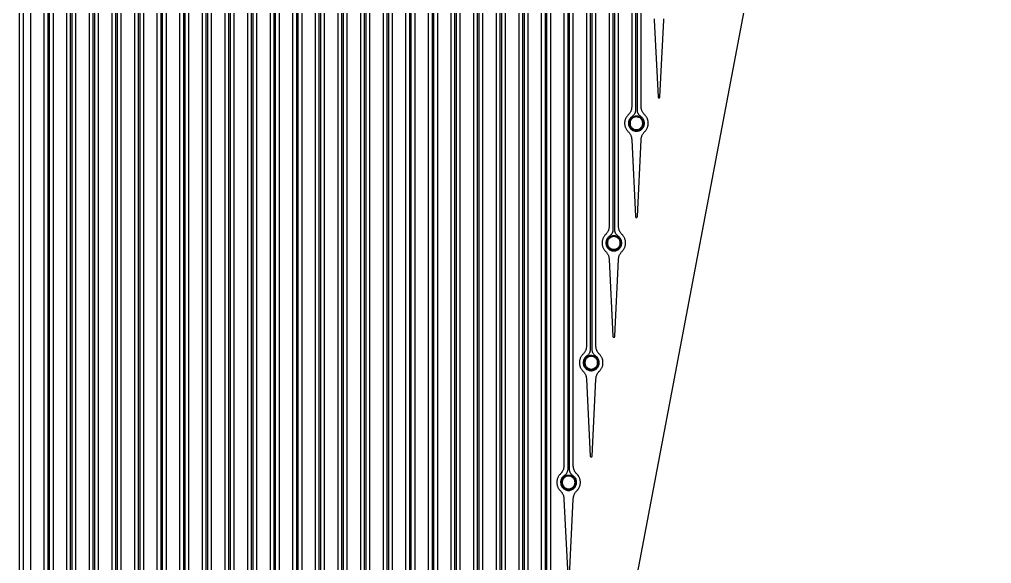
# Model space of a CAD drawing. Header units: metres. Extents: x -1805 to 1655, y -683 to 39617.
# Drawn here: x -2 to 1030, y 2771 to 3348 of the extents above; entities that cross this region are included whole.
import ezdxf

# ---------------------------------------------------------------- set-up
doc = ezdxf.new("R2010")
doc.units = ezdxf.units.M
for name, color, linetype in [('Etching', 5, 'CONTINUOUS'), ('Metal', 4, 'CONTINUOUS'), ('pad_etching', 1, 'CONTINUOUS'), ('PEDOT_SIROF', 6, 'CONTINUOUS')]:
    doc.layers.add(name, color=color, linetype=linetype)

msp = doc.modelspace()

# ---------------------------------------------------------------- linework, layer by layer
at = {"layer": 'Etching'}
for points in [[(1030, 11433.1), (860.1, 9457.2), (860.1, 9457), (858.3, 9436.5), (858, 9436.5), (858, 3836.5), (35.3, -497.7)], [(24, 9134.2), (24, -45.8)], [(34, -45.8), (34, 9134.2)], [(48, 9134.2), (48, 81.1)], [(58, 81.1), (58, 9134.2)], [(72, 9134.2), (72, 208.1)], [(82, 208.1), (82, 9134.2)], [(96, 9134.2), (96, 335.1)], [(106, 335.1), (106, 9134.2)], [(120, 9134.2), (120, 462.1)], [(130, 462.1), (130, 9134.2)], [(144, 9134.2), (144, 589.1)], [(154, 589.1), (154, 9134.2)], [(168, 9134.2), (168, 716.1)], [(178, 716.1), (178, 9134.2)], [(192, 9134.2), (192, 843)], [(202, 843), (202, 9134.2)], [(216, 9134.2), (216, 970)], [(226, 970), (226, 9134.2)], [(240, 9134.2), (240, 1097)], [(250, 1097), (250, 9134.2)], [(264, 9134.2), (264, 1224)], [(274, 1224), (274, 9134.2)], [(288, 9134.2), (288, 1351)], [(298, 1351), (298, 9134.2)], [(312, 9134.2), (312, 1478)], [(322, 1478), (322, 9134.2)], [(336, 9134.2), (336, 1604.9)], [(346, 1604.9), (346, 9134.2)], [(360, 9134.2), (360, 1731.9)], [(370, 1731.9), (370, 9134.2)], [(384, 9134.2), (384, 1858.9)], [(394, 1858.9), (394, 9134.2)], [(408, 9134.2), (408, 1985.9)], [(418, 1985.9), (418, 9134.2)], [(432, 9134.2), (432, 2112.9)], [(442, 2112.9), (442, 9134.2)], [(456, 9134.2), (456, 2239.9)], [(466, 2239.9), (466, 9134.2)], [(480, 9134.2), (480, 2366.8)], [(490, 2366.8), (490, 9134.2)], [(504, 9134.2), (504, 2493.8)], [(514, 2493.8), (514, 9134.2)], [(528, 9134.2), (528, 2620.8)], [(538, 2620.8), (538, 9134.2)], [(552, 9134.2), (552, 2747.8)], [(562, 2747.8), (562, 9134.2)], [(576, 9134.2), (576, 2874.8), (576, 2874.1), (575.9, 2873.5), (575.8, 2872.9), (575.7, 2872.2), (575.6, 2871.6), (575.4, 2871), (575.2, 2870.4), (574.9, 2869.8), (574.6, 2869.2), (574.3, 2868.7), (574, 2868.1), (573.6, 2867.6), (573.2, 2867.1), (572.8, 2866.6), (572.3, 2866.1), (571.9, 2865.7), (571.4, 2865.2), (571, 2864.7), (570.7, 2864.2), (570.3, 2863.6), (570, 2863.1), (569.7, 2862.5), (569.4, 2861.9), (569.2, 2861.3), (569, 2860.7), (568.8, 2860), (568.7, 2859.4), (568.6, 2858.8), (568.5, 2858.1), (568.5, 2857.5), (568.5, 2856.8), (568.5, 2856.2), (568.6, 2855.5), (568.7, 2854.9), (568.8, 2854.3), (569, 2853.6), (569.2, 2853), (569.4, 2852.4), (569.7, 2851.8), (570, 2851.2), (570.3, 2850.7), (570.7, 2850.1), (571, 2849.6), (571.4, 2849.1), (571.9, 2848.6), (572.3, 2848.1), (572.8, 2847.7), (573.2, 2847.2), (573.6, 2846.7), (574, 2846.2), (574.3, 2845.6), (574.6, 2845.1), (574.9, 2844.5), (575.2, 2843.9), (575.4, 2843.3), (575.6, 2842.7), (575.7, 2842.1), (575.8, 2841.4), (575.9, 2840.8), (576, 2840.1), (576, 2839.5), (580, 2758.1)], [(582, 2758.1), (586, 2839.5), (586, 2840.1), (586.1, 2840.8), (586.2, 2841.4), (586.3, 2842.1), (586.4, 2842.7), (586.6, 2843.3), (586.8, 2843.9), (587.1, 2844.5), (587.4, 2845.1), (587.7, 2845.6), (588, 2846.2), (588.4, 2846.7), (588.8, 2847.2), (589.2, 2847.7), (589.7, 2848.1), (590.1, 2848.6), (590.6, 2849.1), (591, 2849.6), (591.3, 2850.1), (591.7, 2850.7), (592, 2851.2), (592.3, 2851.8), (592.6, 2852.4), (592.8, 2853), (593, 2853.6), (593.2, 2854.3), (593.3, 2854.9), (593.4, 2855.5), (593.5, 2856.2), (593.5, 2856.8), (593.5, 2857.5), (593.5, 2858.1), (593.4, 2858.8), (593.3, 2859.4), (593.2, 2860), (593, 2860.7), (592.8, 2861.3), (592.6, 2861.9), (592.3, 2862.5), (592, 2863.1), (591.7, 2863.6), (591.3, 2864.2), (591, 2864.7), (590.6, 2865.2), (590.1, 2865.7), (589.7, 2866.1), (589.2, 2866.6), (588.8, 2867.1), (588.4, 2867.6), (588, 2868.1), (587.7, 2868.7), (587.4, 2869.2), (587.1, 2869.8), (586.8, 2870.4), (586.6, 2871), (586.4, 2871.6), (586.3, 2872.2), (586.2, 2872.9), (586.1, 2873.5), (586, 2874.1), (586, 2874.8), (586, 9134.2)], [(600, 9134.2), (600, 3001.8), (600, 3001.1), (599.9, 3000.5), (599.8, 2999.8), (599.7, 2999.2), (599.6, 2998.6), (599.4, 2998), (599.2, 2997.4), (598.9, 2996.8), (598.6, 2996.2), (598.3, 2995.6), (598, 2995.1), (597.6, 2994.6), (597.2, 2994.1), (596.8, 2993.6), (596.3, 2993.1), (595.9, 2992.7), (595.4, 2992.2), (595, 2991.7), (594.7, 2991.1), (594.3, 2990.6), (594, 2990), (593.7, 2989.5), (593.4, 2988.9), (593.2, 2988.3), (593, 2987.6), (592.8, 2987), (592.7, 2986.4), (592.6, 2985.7), (592.5, 2985.1), (592.5, 2984.5), (592.5, 2983.8), (592.5, 2983.2), (592.6, 2982.5), (592.7, 2981.9), (592.8, 2981.2), (593, 2980.6), (593.2, 2980), (593.4, 2979.4), (593.7, 2978.8), (594, 2978.2), (594.3, 2977.7), (594.7, 2977.1), (595, 2976.6), (595.4, 2976.1), (595.9, 2975.6), (596.3, 2975.1), (596.8, 2974.7), (597.2, 2974.2), (597.6, 2973.7), (598, 2973.2), (598.3, 2972.6), (598.6, 2972.1), (598.9, 2971.5), (599.2, 2970.9), (599.4, 2970.3), (599.6, 2969.7), (599.7, 2969), (599.8, 2968.4), (599.9, 2967.8), (600, 2967.1), (600, 2966.5), (604, 2885.1), (604, 2885), (604, 2884.8), (604.1, 2884.7), (604.2, 2884.6), (604.2, 2884.5), (604.3, 2884.4), (604.4, 2884.3), (604.5, 2884.3), (604.6, 2884.2), (604.7, 2884.2), (604.9, 2884.1), (605, 2884.1), (605.1, 2884.1), (605.3, 2884.2), (605.4, 2884.2), (605.5, 2884.3), (605.6, 2884.3), (605.7, 2884.4), (605.8, 2884.5), (605.8, 2884.6), (605.9, 2884.7), (606, 2884.8), (606, 2885), (606, 2885.1), (610, 2966.5), (610, 2967.1), (610.1, 2967.8), (610.2, 2968.4), (610.3, 2969), (610.4, 2969.7), (610.6, 2970.3), (610.8, 2970.9), (611.1, 2971.5), (611.4, 2972.1), (611.7, 2972.6), (612, 2973.2), (612.4, 2973.7), (612.8, 2974.2), (613.2, 2974.7), (613.7, 2975.1), (614.1, 2975.6), (614.6, 2976.1), (615, 2976.6), (615.3, 2977.1), (615.7, 2977.7), (616, 2978.2), (616.3, 2978.8), (616.6, 2979.4), (616.8, 2980), (617, 2980.6), (617.2, 2981.2), (617.3, 2981.9), (617.4, 2982.5), (617.5, 2983.2), (617.5, 2983.8), (617.5, 2984.5), (617.5, 2985.1), (617.4, 2985.7), (617.3, 2986.4), (617.2, 2987), (617, 2987.6), (616.8, 2988.3), (616.6, 2988.9), (616.3, 2989.5), (616, 2990), (615.7, 2990.6), (615.3, 2991.1), (615, 2991.7), (614.6, 2992.2), (614.1, 2992.7), (613.7, 2993.1), (613.2, 2993.6), (612.8, 2994.1), (612.4, 2994.6), (612, 2995.1), (611.7, 2995.6), (611.4, 2996.2), (611.1, 2996.8), (610.8, 2997.4), (610.6, 2998), (610.4, 2998.6), (610.3, 2999.2), (610.2, 2999.8), (610.1, 3000.5), (610, 3001.1), (610, 3001.8), (610, 9134.2)], [(624, 9134.2), (624, 3128.8), (624, 3128.1), (623.9, 3127.5), (623.8, 3126.8), (623.7, 3126.2), (623.6, 3125.6), (623.4, 3125), (623.2, 3124.4), (622.9, 3123.8), (622.6, 3123.2), (622.3, 3122.6), (622, 3122.1), (621.6, 3121.6), (621.2, 3121.1), (620.8, 3120.6), (620.3, 3120.1), (619.9, 3119.7), (619.4, 3119.2), (619, 3118.7), (618.7, 3118.1), (618.3, 3117.6), (618, 3117), (617.7, 3116.4), (617.4, 3115.9), (617.2, 3115.2), (617, 3114.6), (616.8, 3114), (616.7, 3113.4), (616.6, 3112.7), (616.5, 3112.1), (616.5, 3111.4), (616.5, 3110.8), (616.5, 3110.1), (616.6, 3109.5), (616.7, 3108.9), (616.8, 3108.2), (617, 3107.6), (617.2, 3107), (617.4, 3106.4), (617.7, 3105.8), (618, 3105.2), (618.3, 3104.6), (618.7, 3104.1), (619, 3103.6), (619.4, 3103.1), (619.9, 3102.6), (620.3, 3102.1), (620.8, 3101.7), (621.2, 3101.2), (621.6, 3100.7), (622, 3100.1), (622.3, 3099.6), (622.6, 3099), (622.9, 3098.5), (623.2, 3097.9), (623.4, 3097.3), (623.6, 3096.6), (623.7, 3096), (623.8, 3095.4), (623.9, 3094.8), (624, 3094.1), (624, 3093.5), (628, 3012.1), (628, 3011.9), (628, 3011.8), (628.1, 3011.7), (628.2, 3011.6), (628.2, 3011.5), (628.3, 3011.4), (628.4, 3011.3), (628.5, 3011.2), (628.6, 3011.2), (628.7, 3011.1), (628.9, 3011.1), (629, 3011.1), (629.1, 3011.1), (629.3, 3011.1), (629.4, 3011.2), (629.5, 3011.2), (629.6, 3011.3), (629.7, 3011.4), (629.8, 3011.5), (629.8, 3011.6), (629.9, 3011.7), (630, 3011.8), (630, 3011.9), (630, 3012.1), (634, 3093.5), (634, 3094.1), (634.1, 3094.8), (634.2, 3095.4), (634.3, 3096), (634.4, 3096.6), (634.6, 3097.3), (634.8, 3097.9), (635.1, 3098.5), (635.4, 3099), (635.7, 3099.6), (636, 3100.1), (636.4, 3100.7), (636.8, 3101.2), (637.2, 3101.7), (637.7, 3102.1), (638.1, 3102.6), (638.6, 3103.1), (639, 3103.6), (639.3, 3104.1), (639.7, 3104.6), (640, 3105.2), (640.3, 3105.8), (640.6, 3106.4), (640.8, 3107), (641, 3107.6), (641.2, 3108.2), (641.3, 3108.9), (641.4, 3109.5), (641.5, 3110.1), (641.5, 3110.8), (641.5, 3111.4), (641.5, 3112.1), (641.4, 3112.7), (641.3, 3113.4), (641.2, 3114), (641, 3114.6), (640.8, 3115.2), (640.6, 3115.9), (640.3, 3116.4), (640, 3117), (639.7, 3117.6), (639.3, 3118.1), (639, 3118.7), (638.6, 3119.2), (638.1, 3119.7), (637.7, 3120.1), (637.2, 3120.6), (636.8, 3121.1), (636.4, 3121.6), (636, 3122.1), (635.7, 3122.6), (635.4, 3123.2), (635.1, 3123.8), (634.8, 3124.4), (634.6, 3125), (634.4, 3125.6), (634.3, 3126.2), (634.2, 3126.8), (634.1, 3127.5), (634, 3128.1), (634, 3128.8), (634, 9134.2)], [(648, 9134.2), (648, 3255.7), (648, 3255.1), (647.9, 3254.5), (647.8, 3253.8), (647.7, 3253.2), (647.6, 3252.6), (647.4, 3251.9), (647.2, 3251.3), (646.9, 3250.7), (646.6, 3250.2), (646.3, 3249.6), (646, 3249.1), (645.6, 3248.5), (645.2, 3248), (644.8, 3247.6), (644.3, 3247.1), (643.9, 3246.6), (643.4, 3246.1), (643, 3245.6), (642.7, 3245.1), (642.3, 3244.6), (642, 3244), (641.7, 3243.4), (641.4, 3242.8), (641.2, 3242.2), (641, 3241.6), (640.8, 3241), (640.7, 3240.4), (640.6, 3239.7), (640.5, 3239.1), (640.5, 3238.4), (640.5, 3237.8), (640.5, 3237.1), (640.6, 3236.5), (640.7, 3235.8), (640.8, 3235.2), (641, 3234.6), (641.2, 3234), (641.4, 3233.4), (641.7, 3232.8), (642, 3232.2), (642.3, 3231.6), (642.7, 3231.1), (643, 3230.5), (643.4, 3230), (643.9, 3229.6), (644.3, 3229.1), (644.8, 3228.6), (645.2, 3228.2), (645.6, 3227.6), (646, 3227.1), (646.3, 3226.6), (646.6, 3226), (646.9, 3225.4), (647.2, 3224.9), (647.4, 3224.2), (647.6, 3223.6), (647.7, 3223), (647.8, 3222.4), (647.9, 3221.7), (648, 3221.1), (648, 3220.5), (652, 3139), (652, 3138.9), (652, 3138.8), (652.1, 3138.7), (652.2, 3138.6), (652.2, 3138.5), (652.3, 3138.4), (652.4, 3138.3), (652.5, 3138.2), (652.6, 3138.2), (652.7, 3138.1), (652.9, 3138.1), (653, 3138.1), (653.1, 3138.1), (653.3, 3138.1), (653.4, 3138.2), (653.5, 3138.2), (653.6, 3138.3), (653.7, 3138.4), (653.8, 3138.5), (653.8, 3138.6), (653.9, 3138.7), (654, 3138.8), (654, 3138.9), (654, 3139), (658, 3220.5), (658, 3221.1), (658.1, 3221.7), (658.2, 3222.4), (658.3, 3223), (658.4, 3223.6), (658.6, 3224.2), (658.8, 3224.9), (659.1, 3225.4), (659.4, 3226), (659.7, 3226.6), (660, 3227.1), (660.4, 3227.6), (660.8, 3228.2), (661.2, 3228.6), (661.7, 3229.1), (662.1, 3229.6), (662.6, 3230), (663, 3230.5), (663.3, 3231.1), (663.7, 3231.6), (664, 3232.2), (664.3, 3232.8), (664.6, 3233.4), (664.8, 3234), (665, 3234.6), (665.2, 3235.2), (665.3, 3235.8), (665.4, 3236.5), (665.5, 3237.1), (665.5, 3237.8), (665.5, 3238.4), (665.5, 3239.1), (665.4, 3239.7), (665.3, 3240.4), (665.2, 3241), (665, 3241.6), (664.8, 3242.2), (664.6, 3242.8), (664.3, 3243.4), (664, 3244), (663.7, 3244.6), (663.3, 3245.1), (663, 3245.6), (662.6, 3246.1), (662.1, 3246.6), (661.7, 3247.1), (661.2, 3247.6), (660.8, 3248), (660.4, 3248.5), (660, 3249.1), (659.7, 3249.6), (659.4, 3250.2), (659.1, 3250.7), (658.8, 3251.3), (658.6, 3251.9), (658.4, 3252.6), (658.3, 3253.2), (658.2, 3253.8), (658.1, 3254.5), (658, 3255.1), (658, 3255.7), (658, 9134.2)], [(10, -202.7), (10, 4155.7)], [(671.9, 3348.7), (672, 3348.1), (672, 3347.4), (676, 3266), (676, 3265.9), (676, 3265.8), (676.1, 3265.7), (676.2, 3265.6), (676.2, 3265.4), (676.3, 3265.4), (676.4, 3265.3), (676.5, 3265.2), (676.6, 3265.2), (676.7, 3265.1), (676.9, 3265.1), (677, 3265.1), (677.1, 3265.1), (677.3, 3265.1), (677.4, 3265.2), (677.5, 3265.2), (677.6, 3265.3), (677.7, 3265.4), (677.8, 3265.4), (677.8, 3265.6), (677.9, 3265.7), (678, 3265.8), (678, 3265.9), (678, 3266), (682, 3347.4), (682, 3348.1), (682.1, 3348.7)]]:
    msp.add_lwpolyline(points, dxfattribs=at)
at = {"layer": 'Metal'}
for points in [[(30, -49.7), (30, 9436.5), (28, 9436.5), (28, 9436.5), (28, -49.7)], [(54, 77.3), (54, 9436.5), (52, 9436.5), (52, 9436.5), (52, 77.3)], [(78, 204.3), (78, 9436.5), (76, 9436.5), (76, 9436.5), (76, 204.3)], [(102, 331.3), (102, 9436.5), (100, 9436.5), (100, 9436.5), (100, 331.3)], [(126, 458.3), (126, 9436.5), (124, 9436.5), (124, 9436.5), (124, 458.3)], [(150, 585.3), (150, 9436.5), (148, 9436.5), (148, 9436.5), (148, 585.3)], [(174, 712.2), (174, 9436.5), (172, 9436.5), (172, 9436.5), (172, 712.2)], [(198, 839.2), (198, 9436.5), (196, 9436.5), (196, 9436.5), (196, 839.2)], [(222, 966.2), (222, 9436.5), (220, 9436.5), (220, 9436.5), (220, 966.2)], [(246, 1093.2), (246, 9436.5), (244, 9436.5), (244, 9436.5), (244, 1093.2)], [(270, 1220.2), (270, 9436.5), (268, 9436.5), (268, 9436.5), (268, 1220.2)], [(294, 1347.2), (294, 9436.5), (292, 9436.5), (292, 9436.5), (292, 1347.2)], [(318, 1474.1), (318, 9436.5), (316, 9436.5), (316, 9436.5), (316, 1474.1)], [(342, 1601.1), (342, 9436.5), (340, 9436.5), (340, 9436.5), (340, 1601.1)], [(366, 1728.1), (366, 9436.5), (364, 9436.5), (364, 9436.5), (364, 1728.1)], [(390, 1855.1), (390, 9436.5), (388, 9436.5), (388, 9436.5), (388, 1855.1)], [(414, 1982.1), (414, 9436.5), (412, 9436.5), (412, 9436.5), (412, 1982.1)], [(438, 2109.1), (438, 9436.5), (436, 9436.5), (436, 9436.5), (436, 2109.1)], [(462, 2236.1), (462, 9436.5), (460, 9436.5), (460, 9436.5), (460, 2236.1)], [(486, 2363), (486, 9436.5), (484, 9436.5), (484, 9436.5), (484, 2363)], [(510, 2490), (510, 9436.5), (508, 9436.5), (508, 9436.5), (508, 2490)], [(534, 2617), (534, 9436.5), (532, 9436.5), (532, 9436.5), (532, 2617)], [(558, 2744), (558, 9436.5), (556, 9436.5), (556, 9436.5), (556, 2744)], [(580, 9436.5), (580, 2871), (580, 2870.4), (579.9, 2869.9), (579.8, 2869.4), (579.7, 2868.9), (579.6, 2868.4), (579.4, 2867.9), (579.2, 2867.4), (578.9, 2866.9), (578.6, 2866.5), (578.3, 2866.1), (578, 2865.6), (577.6, 2865.3), (577.2, 2864.9), (576.8, 2864.6), (576.4, 2864.3), (575.7, 2863.8), (575, 2863.2), (574.5, 2862.6), (573.9, 2861.9), (573.5, 2861.2), (573.1, 2860.4), (572.9, 2859.6), (572.7, 2858.7), (572.5, 2857.9), (572.5, 2857), (572.6, 2856.2), (572.7, 2855.3), (572.9, 2854.5), (573.2, 2853.7), (573.6, 2853), (574.1, 2852.2), (574.6, 2851.6), (575.2, 2850.9), (575.8, 2850.4), (576.5, 2849.9), (577.3, 2849.5), (578.1, 2849.2), (578.9, 2848.9), (579.7, 2848.7), (580.6, 2848.7), (581.4, 2848.7), (582.3, 2848.7), (583.1, 2848.9), (583.9, 2849.2), (584.7, 2849.5), (585.5, 2849.9), (586.2, 2850.4), (586.8, 2850.9), (587.4, 2851.6), (587.9, 2852.2), (588.4, 2853), (588.8, 2853.7), (589.1, 2854.5), (589.3, 2855.3), (589.4, 2856.2), (589.5, 2857), (589.5, 2857.9), (589.3, 2858.7), (589.1, 2859.6), (588.9, 2860.4), (588.5, 2861.2), (588.1, 2861.9), (587.5, 2862.6), (587, 2863.2), (586.3, 2863.8), (585.6, 2864.3), (585.2, 2864.6), (584.8, 2864.9), (584.4, 2865.3), (584, 2865.6), (583.7, 2866.1), (583.4, 2866.5), (583.1, 2866.9), (582.8, 2867.4), (582.6, 2867.9), (582.4, 2868.4), (582.3, 2868.9), (582.2, 2869.4), (582.1, 2869.9), (582, 2870.4), (582, 2871), (582, 9436.5)], [(604, 9436.5), (604, 2998), (604, 2997.4), (603.9, 2996.9), (603.8, 2996.4), (603.7, 2995.9), (603.6, 2995.4), (603.4, 2994.9), (603.2, 2994.4), (602.9, 2993.9), (602.6, 2993.5), (602.3, 2993), (602, 2992.6), (601.6, 2992.2), (601.2, 2991.9), (600.8, 2991.6), (600.4, 2991.3), (599.7, 2990.7), (599, 2990.2), (598.5, 2989.6), (597.9, 2988.9), (597.5, 2988.1), (597.1, 2987.4), (596.9, 2986.6), (596.7, 2985.7), (596.5, 2984.9), (596.5, 2984), (596.6, 2983.2), (596.7, 2982.3), (596.9, 2981.5), (597.2, 2980.7), (597.6, 2979.9), (598.1, 2979.2), (598.6, 2978.5), (599.2, 2977.9), (599.8, 2977.4), (600.5, 2976.9), (601.3, 2976.5), (602.1, 2976.1), (602.9, 2975.9), (603.7, 2975.7), (604.6, 2975.6), (605.4, 2975.6), (606.3, 2975.7), (607.1, 2975.9), (607.9, 2976.1), (608.7, 2976.5), (609.5, 2976.9), (610.2, 2977.4), (610.8, 2977.9), (611.4, 2978.5), (611.9, 2979.2), (612.4, 2979.9), (612.8, 2980.7), (613.1, 2981.5), (613.3, 2982.3), (613.4, 2983.2), (613.5, 2984), (613.5, 2984.9), (613.3, 2985.7), (613.1, 2986.6), (612.9, 2987.4), (612.5, 2988.1), (612.1, 2988.9), (611.5, 2989.6), (611, 2990.2), (610.3, 2990.7), (609.6, 2991.3), (609.2, 2991.6), (608.8, 2991.9), (608.4, 2992.2), (608, 2992.6), (607.7, 2993), (607.4, 2993.5), (607.1, 2993.9), (606.8, 2994.4), (606.6, 2994.9), (606.4, 2995.4), (606.3, 2995.9), (606.2, 2996.4), (606.1, 2996.9), (606, 2997.4), (606, 2998), (606, 9436.5)], [(628, 9436.5), (628, 3124.9), (628, 3124.4), (627.9, 3123.9), (627.8, 3123.4), (627.7, 3122.8), (627.6, 3122.3), (627.4, 3121.8), (627.2, 3121.4), (626.9, 3120.9), (626.6, 3120.4), (626.3, 3120), (626, 3119.6), (625.6, 3119.2), (625.2, 3118.9), (624.8, 3118.5), (624.4, 3118.2), (623.7, 3117.7), (623, 3117.2), (622.5, 3116.5), (621.9, 3115.9), (621.5, 3115.1), (621.1, 3114.3), (620.9, 3113.5), (620.7, 3112.7), (620.5, 3111.9), (620.5, 3111), (620.6, 3110.2), (620.7, 3109.3), (620.9, 3108.5), (621.2, 3107.7), (621.6, 3106.9), (622.1, 3106.2), (622.6, 3105.5), (623.2, 3104.9), (623.8, 3104.4), (624.5, 3103.9), (625.3, 3103.5), (626.1, 3103.1), (626.9, 3102.9), (627.7, 3102.7), (628.6, 3102.6), (629.4, 3102.6), (630.3, 3102.7), (631.1, 3102.9), (631.9, 3103.1), (632.7, 3103.5), (633.5, 3103.9), (634.2, 3104.4), (634.8, 3104.9), (635.4, 3105.5), (635.9, 3106.2), (636.4, 3106.9), (636.8, 3107.7), (637.1, 3108.5), (637.3, 3109.3), (637.4, 3110.2), (637.5, 3111), (637.5, 3111.9), (637.3, 3112.7), (637.1, 3113.5), (636.9, 3114.3), (636.5, 3115.1), (636.1, 3115.9), (635.5, 3116.5), (635, 3117.2), (634.3, 3117.7), (633.6, 3118.2), (633.2, 3118.5), (632.8, 3118.9), (632.4, 3119.2), (632, 3119.6), (631.7, 3120), (631.4, 3120.4), (631.1, 3120.9), (630.8, 3121.4), (630.6, 3121.8), (630.4, 3122.3), (630.3, 3122.8), (630.2, 3123.4), (630.1, 3123.9), (630, 3124.4), (630, 3124.9), (630, 9436.5)], [(652, 9436.5), (652, 3251.9), (652, 3251.4), (651.9, 3250.9), (651.8, 3250.3), (651.7, 3249.8), (651.6, 3249.3), (651.4, 3248.8), (651.2, 3248.3), (650.9, 3247.9), (650.6, 3247.4), (650.3, 3247), (650, 3246.6), (649.6, 3246.2), (649.2, 3245.9), (648.8, 3245.5), (648.4, 3245.2), (647.7, 3244.7), (647, 3244.1), (646.5, 3243.5), (645.9, 3242.8), (645.5, 3242.1), (645.1, 3241.3), (644.9, 3240.5), (644.7, 3239.7), (644.5, 3238.8), (644.5, 3238), (644.6, 3237.1), (644.7, 3236.3), (644.9, 3235.5), (645.2, 3234.7), (645.6, 3233.9), (646.1, 3233.2), (646.6, 3232.5), (647.2, 3231.9), (647.8, 3231.3), (648.5, 3230.9), (649.3, 3230.5), (650.1, 3230.1), (650.9, 3229.9), (651.7, 3229.7), (652.6, 3229.6), (653.4, 3229.6), (654.3, 3229.7), (655.1, 3229.9), (655.9, 3230.1), (656.7, 3230.5), (657.5, 3230.9), (658.2, 3231.3), (658.8, 3231.9), (659.4, 3232.5), (659.9, 3233.2), (660.4, 3233.9), (660.8, 3234.7), (661.1, 3235.5), (661.3, 3236.3), (661.4, 3237.1), (661.5, 3238), (661.5, 3238.8), (661.3, 3239.7), (661.1, 3240.5), (660.9, 3241.3), (660.5, 3242.1), (660.1, 3242.8), (659.5, 3243.5), (659, 3244.1), (658.3, 3244.7), (657.6, 3245.2), (657.2, 3245.5), (656.8, 3245.9), (656.4, 3246.2), (656, 3246.6), (655.7, 3247), (655.4, 3247.4), (655.1, 3247.9), (654.8, 3248.3), (654.6, 3248.8), (654.4, 3249.3), (654.3, 3249.8), (654.2, 3250.3), (654.1, 3250.9), (654, 3251.4), (654, 3251.9), (654, 9436.5)], [(-2, -200.4), (-2, 4153.4)], [(2, 4153.4), (2, -200.4)]]:
    msp.add_lwpolyline(points, dxfattribs=at)
at = {"layer": 'pad_etching'}
for points in [[(659.8, 3238.1), (659.7, 3238.8), (659.6, 3239.4), (659.5, 3240.1), (659.2, 3240.7), (659, 3241.3), (658.6, 3241.8), (658.2, 3242.4), (657.8, 3242.9), (657.3, 3243.3), (656.8, 3243.7), (656.2, 3244), (655.6, 3244.3), (655, 3244.6), (654.3, 3244.7), (653.7, 3244.8), (653, 3244.8), (652.3, 3244.8), (651.7, 3244.7), (651, 3244.6), (650.4, 3244.3), (649.8, 3244), (649.2, 3243.7), (648.7, 3243.3), (648.2, 3242.9), (647.8, 3242.4), (647.4, 3241.8), (647, 3241.3), (646.8, 3240.7), (646.5, 3240.1), (646.4, 3239.4), (646.3, 3238.8), (646.2, 3238.1), (646.3, 3237.4), (646.4, 3236.8), (646.5, 3236.1), (646.8, 3235.5), (647, 3234.9), (647.4, 3234.3), (647.8, 3233.8), (648.2, 3233.3), (648.7, 3232.9), (649.2, 3232.5), (649.8, 3232.1), (650.4, 3231.9), (651, 3231.6), (651.7, 3231.5), (652.3, 3231.4), (653, 3231.3), (653.7, 3231.4), (654.3, 3231.5), (655, 3231.6), (655.6, 3231.9), (656.2, 3232.1), (656.8, 3232.5), (657.3, 3232.9), (657.8, 3233.3), (658.2, 3233.8), (658.6, 3234.3), (659, 3234.9), (659.2, 3235.5), (659.5, 3236.1), (659.6, 3236.8), (659.7, 3237.4), (659.8, 3238.1)], [(635.8, 3111.1), (635.7, 3111.8), (635.6, 3112.4), (635.5, 3113.1), (635.2, 3113.7), (635, 3114.3), (634.6, 3114.9), (634.2, 3115.4), (633.8, 3115.9), (633.3, 3116.3), (632.8, 3116.7), (632.2, 3117.1), (631.6, 3117.3), (631, 3117.6), (630.3, 3117.7), (629.7, 3117.8), (629, 3117.9), (628.3, 3117.8), (627.7, 3117.7), (627, 3117.6), (626.4, 3117.3), (625.8, 3117.1), (625.2, 3116.7), (624.7, 3116.3), (624.2, 3115.9), (623.8, 3115.4), (623.4, 3114.9), (623, 3114.3), (622.8, 3113.7), (622.5, 3113.1), (622.4, 3112.4), (622.3, 3111.8), (622.2, 3111.1), (622.3, 3110.4), (622.4, 3109.8), (622.5, 3109.2), (622.8, 3108.5), (623, 3107.9), (623.4, 3107.4), (623.8, 3106.8), (624.2, 3106.3), (624.7, 3105.9), (625.2, 3105.5), (625.8, 3105.2), (626.4, 3104.9), (627, 3104.7), (627.7, 3104.5), (628.3, 3104.4), (629, 3104.4), (629.7, 3104.4), (630.3, 3104.5), (631, 3104.7), (631.6, 3104.9), (632.2, 3105.2), (632.8, 3105.5), (633.3, 3105.9), (633.8, 3106.3), (634.2, 3106.8), (634.6, 3107.4), (635, 3107.9), (635.2, 3108.5), (635.5, 3109.2), (635.6, 3109.8), (635.7, 3110.4), (635.8, 3111.1)], [(611.8, 2984.1), (611.7, 2984.8), (611.6, 2985.4), (611.5, 2986.1), (611.2, 2986.7), (611, 2987.3), (610.6, 2987.9), (610.2, 2988.4), (609.8, 2988.9), (609.3, 2989.3), (608.8, 2989.7), (608.2, 2990.1), (607.6, 2990.4), (607, 2990.6), (606.3, 2990.7), (605.7, 2990.8), (605, 2990.9), (604.3, 2990.8), (603.7, 2990.7), (603, 2990.6), (602.4, 2990.4), (601.8, 2990.1), (601.2, 2989.7), (600.7, 2989.3), (600.2, 2988.9), (599.8, 2988.4), (599.4, 2987.9), (599, 2987.3), (598.8, 2986.7), (598.5, 2986.1), (598.4, 2985.4), (598.3, 2984.8), (598.2, 2984.1), (598.3, 2983.5), (598.4, 2982.8), (598.5, 2982.2), (598.8, 2981.5), (599, 2980.9), (599.4, 2980.4), (599.8, 2979.8), (600.2, 2979.4), (600.7, 2978.9), (601.2, 2978.5), (601.8, 2978.2), (602.4, 2977.9), (603, 2977.7), (603.7, 2977.5), (604.3, 2977.4), (605, 2977.4), (605.7, 2977.4), (606.3, 2977.5), (607, 2977.7), (607.6, 2977.9), (608.2, 2978.2), (608.8, 2978.5), (609.3, 2978.9), (609.8, 2979.4), (610.2, 2979.8), (610.6, 2980.4), (611, 2980.9), (611.2, 2981.5), (611.5, 2982.2), (611.6, 2982.8), (611.7, 2983.5), (611.8, 2984.1)], [(587.8, 2857.1), (587.7, 2857.8), (587.6, 2858.5), (587.5, 2859.1), (587.2, 2859.7), (587, 2860.3), (586.6, 2860.9), (586.2, 2861.4), (585.8, 2861.9), (585.3, 2862.4), (584.8, 2862.8), (584.2, 2863.1), (583.6, 2863.4), (583, 2863.6), (582.3, 2863.8), (581.7, 2863.9), (581, 2863.9), (580.3, 2863.9), (579.7, 2863.8), (579, 2863.6), (578.4, 2863.4), (577.8, 2863.1), (577.2, 2862.8), (576.7, 2862.4), (576.2, 2861.9), (575.8, 2861.4), (575.4, 2860.9), (575, 2860.3), (574.8, 2859.7), (574.5, 2859.1), (574.4, 2858.5), (574.3, 2857.8), (574.2, 2857.1), (574.3, 2856.5), (574.4, 2855.8), (574.5, 2855.2), (574.8, 2854.6), (575, 2854), (575.4, 2853.4), (575.8, 2852.9), (576.2, 2852.4), (576.7, 2851.9), (577.2, 2851.5), (577.8, 2851.2), (578.4, 2850.9), (579, 2850.7), (579.7, 2850.5), (580.3, 2850.4), (581, 2850.4), (581.7, 2850.4), (582.3, 2850.5), (583, 2850.7), (583.6, 2850.9), (584.2, 2851.2), (584.8, 2851.5), (585.3, 2851.9), (585.8, 2852.4), (586.2, 2852.9), (586.6, 2853.4), (587, 2854), (587.2, 2854.6), (587.5, 2855.2), (587.6, 2855.8), (587.7, 2856.5), (587.8, 2857.1)]]:
    msp.add_lwpolyline(points, close=True, dxfattribs=at)
at = {"layer": 'PEDOT_SIROF'}
for points in [[(660.5, 3238.1), (660.5, 3238.8), (660.4, 3239.6), (660.2, 3240.3), (659.9, 3241), (659.6, 3241.6), (659.2, 3242.3), (658.8, 3242.9), (658.3, 3243.4), (657.8, 3243.9), (657.2, 3244.3), (656.5, 3244.7), (655.9, 3245), (655.2, 3245.3), (654.5, 3245.5), (653.7, 3245.6), (653, 3245.6), (652.3, 3245.6), (651.5, 3245.5), (650.8, 3245.3), (650.1, 3245), (649.5, 3244.7), (648.8, 3244.3), (648.2, 3243.9), (647.7, 3243.4), (647.2, 3242.9), (646.8, 3242.3), (646.4, 3241.6), (646.1, 3241), (645.8, 3240.3), (645.6, 3239.6), (645.5, 3238.8), (645.5, 3238.1), (645.5, 3237.4), (645.6, 3236.6), (645.8, 3235.9), (646.1, 3235.2), (646.4, 3234.6), (646.8, 3233.9), (647.2, 3233.3), (647.7, 3232.8), (648.2, 3232.3), (648.8, 3231.9), (649.5, 3231.5), (650.1, 3231.2), (650.8, 3230.9), (651.5, 3230.7), (652.3, 3230.6), (653, 3230.6), (653.7, 3230.6), (654.5, 3230.7), (655.2, 3230.9), (655.9, 3231.2), (656.5, 3231.5), (657.2, 3231.9), (657.8, 3232.3), (658.3, 3232.8), (658.8, 3233.3), (659.2, 3233.9), (659.6, 3234.6), (659.9, 3235.2), (660.2, 3235.9), (660.4, 3236.6), (660.5, 3237.4), (660.5, 3238.1)], [(636.5, 3111.1), (636.5, 3111.8), (636.4, 3112.6), (636.2, 3113.3), (635.9, 3114), (635.6, 3114.6), (635.2, 3115.3), (634.8, 3115.9), (634.3, 3116.4), (633.8, 3116.9), (633.2, 3117.3), (632.5, 3117.7), (631.9, 3118), (631.2, 3118.3), (630.5, 3118.5), (629.7, 3118.6), (629, 3118.6), (628.3, 3118.6), (627.5, 3118.5), (626.8, 3118.3), (626.1, 3118), (625.5, 3117.7), (624.8, 3117.3), (624.2, 3116.9), (623.7, 3116.4), (623.2, 3115.9), (622.8, 3115.3), (622.4, 3114.6), (622.1, 3114), (621.8, 3113.3), (621.6, 3112.6), (621.5, 3111.8), (621.5, 3111.1), (621.5, 3110.4), (621.6, 3109.6), (621.8, 3108.9), (622.1, 3108.2), (622.4, 3107.6), (622.8, 3106.9), (623.2, 3106.4), (623.7, 3105.8), (624.2, 3105.3), (624.8, 3104.9), (625.5, 3104.5), (626.1, 3104.2), (626.8, 3103.9), (627.5, 3103.8), (628.3, 3103.6), (629, 3103.6), (629.7, 3103.6), (630.5, 3103.8), (631.2, 3103.9), (631.9, 3104.2), (632.5, 3104.5), (633.2, 3104.9), (633.8, 3105.3), (634.3, 3105.8), (634.8, 3106.4), (635.2, 3106.9), (635.6, 3107.6), (635.9, 3108.2), (636.2, 3108.9), (636.4, 3109.6), (636.5, 3110.4), (636.5, 3111.1)], [(612.5, 2984.1), (612.5, 2984.9), (612.4, 2985.6), (612.2, 2986.3), (611.9, 2987), (611.6, 2987.7), (611.2, 2988.3), (610.8, 2988.9), (610.3, 2989.4), (609.8, 2989.9), (609.2, 2990.4), (608.5, 2990.7), (607.9, 2991.1), (607.2, 2991.3), (606.5, 2991.5), (605.7, 2991.6), (605, 2991.6), (604.3, 2991.6), (603.5, 2991.5), (602.8, 2991.3), (602.1, 2991.1), (601.5, 2990.7), (600.8, 2990.4), (600.2, 2989.9), (599.7, 2989.4), (599.2, 2988.9), (598.8, 2988.3), (598.4, 2987.7), (598.1, 2987), (597.8, 2986.3), (597.6, 2985.6), (597.5, 2984.9), (597.5, 2984.1), (597.5, 2983.4), (597.6, 2982.7), (597.8, 2981.9), (598.1, 2981.3), (598.4, 2980.6), (598.8, 2980), (599.2, 2979.4), (599.7, 2978.8), (600.2, 2978.3), (600.8, 2977.9), (601.5, 2977.5), (602.1, 2977.2), (602.8, 2976.9), (603.5, 2976.8), (604.3, 2976.7), (605, 2976.6), (605.7, 2976.7), (606.5, 2976.8), (607.2, 2976.9), (607.9, 2977.2), (608.5, 2977.5), (609.2, 2977.9), (609.8, 2978.3), (610.3, 2978.8), (610.8, 2979.4), (611.2, 2980), (611.6, 2980.6), (611.9, 2981.3), (612.2, 2981.9), (612.4, 2982.7), (612.5, 2983.4), (612.5, 2984.1)], [(588.5, 2857.1), (588.5, 2857.9), (588.4, 2858.6), (588.2, 2859.3), (587.9, 2860), (587.6, 2860.7), (587.2, 2861.3), (586.8, 2861.9), (586.3, 2862.4), (585.8, 2862.9), (585.2, 2863.4), (584.5, 2863.8), (583.9, 2864.1), (583.2, 2864.3), (582.5, 2864.5), (581.7, 2864.6), (581, 2864.6), (580.3, 2864.6), (579.5, 2864.5), (578.8, 2864.3), (578.1, 2864.1), (577.5, 2863.8), (576.8, 2863.4), (576.2, 2862.9), (575.7, 2862.4), (575.2, 2861.9), (574.8, 2861.3), (574.4, 2860.7), (574.1, 2860), (573.8, 2859.3), (573.6, 2858.6), (573.5, 2857.9), (573.5, 2857.1), (573.5, 2856.4), (573.6, 2855.7), (573.8, 2855), (574.1, 2854.3), (574.4, 2853.6), (574.8, 2853), (575.2, 2852.4), (575.7, 2851.8), (576.2, 2851.3), (576.8, 2850.9), (577.5, 2850.5), (578.1, 2850.2), (578.8, 2850), (579.5, 2849.8), (580.3, 2849.7), (581, 2849.6), (581.7, 2849.7), (582.5, 2849.8), (583.2, 2850), (583.9, 2850.2), (584.5, 2850.5), (585.2, 2850.9), (585.8, 2851.3), (586.3, 2851.8), (586.8, 2852.4), (587.2, 2853), (587.6, 2853.6), (587.9, 2854.3), (588.2, 2855), (588.4, 2855.7), (588.5, 2856.4), (588.5, 2857.1)]]:
    msp.add_lwpolyline(points, close=True, dxfattribs=at)

doc.saveas('drawing.dxf')
